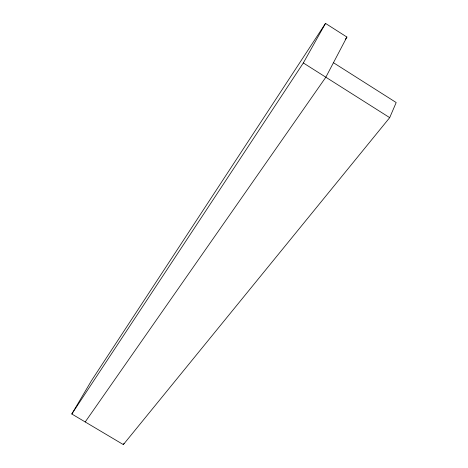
<?xml version="1.0" encoding="UTF-8"?>
<svg xmlns="http://www.w3.org/2000/svg" width="468" height="468" viewBox="0 0 468 468"><rect width="100%" height="100%" fill="white"/><g stroke="black" fill="none" stroke-linecap="round" stroke-linejoin="round"><path stroke-width="0.7" d="M85.211 421.955L325.839 77.208L346.917 37.054L325.506 23.4L91.529 380.566L71.809 413.999L123.347 444.6L389.698 117.649L396.191 102.539L333.45 62.712M123.347 444.6L124.032 443.319M71.809 413.999L303.328 62.958L325.506 23.4M345.255 39.458L346.917 37.054M303.328 62.958L389.698 117.649"/></g></svg>
